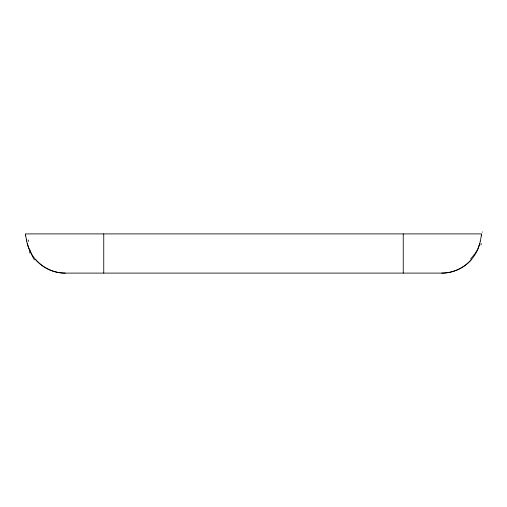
<?xml version="1.0" encoding="UTF-8"?>
<svg xmlns="http://www.w3.org/2000/svg" width="507" height="507" viewBox="0 0 507 507"><rect width="100%" height="100%" fill="white"/><g stroke="black" fill="none" stroke-linecap="round" stroke-linejoin="round"><path stroke-width="0.76" d="M481.555 234.449L481.65 233.898L25.35 233.898L25.439 234.399M481.561 234.399L481.295 235.926M481.422 235.204L480.44 240.407M480.363 240.768L480.211 241.516M480.173 241.7L480.129 241.89A39.197 39.197 0 0 1 441.755 273.102L65.245 273.102C53.926 273.159 42.727 267.988 35.42 259.343M479.812 243.303L477.379 250.262M471.58 259.343C464.273 267.988 453.074 273.159 441.755 273.102M29.621 250.262L27.188 243.303M26.713 241.142L26.637 240.768M25.705 235.901L26.871 241.89A39.197 39.197 0 0 0 65.245 273.102M26.529 240.223L26.32 239.158M25.705 235.926L25.578 235.204M25.661 235.673L25.42 234.31M25.54 234.988L25.477 234.614M403.249 233.898L403.249 273.102M103.751 233.898L103.751 273.102M477.157 250.166A94.511 59.522 19.7 0 1 470.661 258.811M481.346 243.569A52.101 23.531 70.4 0 1 480.934 244.944M482.239 232.086A31.257 1.344 -75.9 0 1 482.48 232.098M29.881 253.107A31.707 0.463 78.2 0 1 29.558 251.516M28.481 241.421A52.101 21.313 -74.5 0 1 28.24 239.995M34.463 259.895A94.511 60.067 -28.5 0 1 30.046 250.078"/></g></svg>
